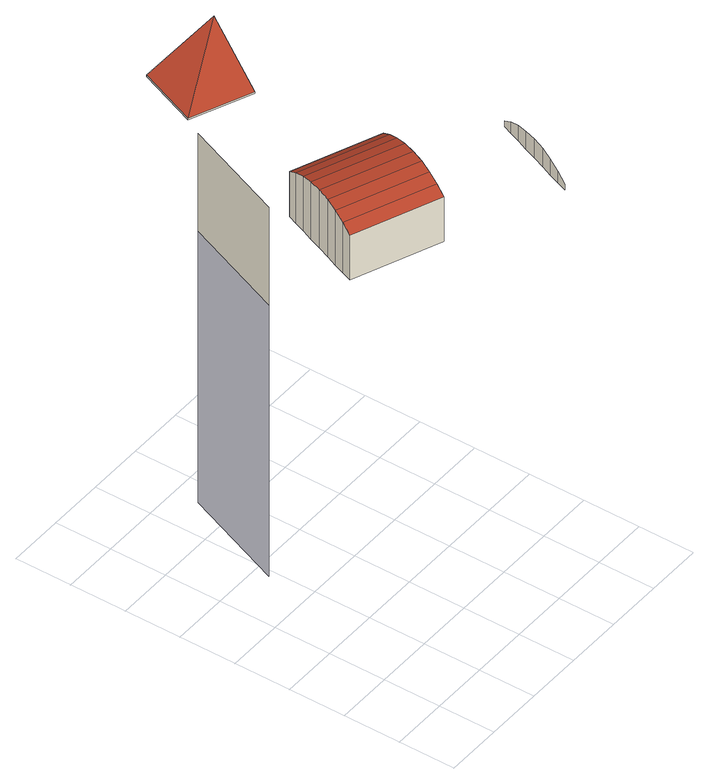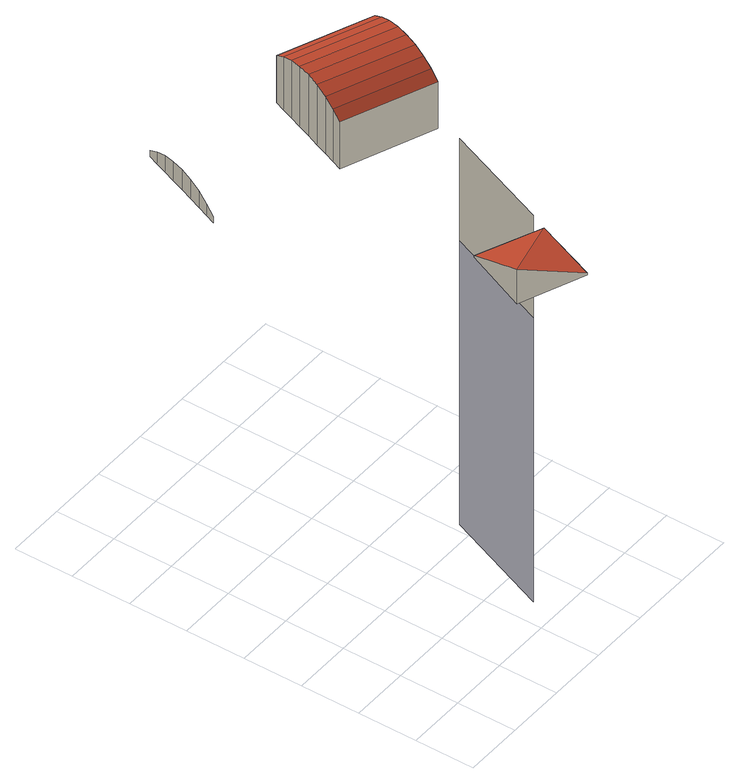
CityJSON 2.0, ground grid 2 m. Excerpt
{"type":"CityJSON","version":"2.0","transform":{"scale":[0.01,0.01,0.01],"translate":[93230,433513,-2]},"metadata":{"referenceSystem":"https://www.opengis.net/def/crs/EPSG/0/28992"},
"CityObjects":{
"building1":{"type":"Building","attributes":{"measuredHeight":21.9},"children":["building1-1","building1-2"],"geometry":[{"type":"MultiSurface","lod":"2","boundaries":[[[0,1,2,3]],[[1,4,5,2]],[[4,6,7,5]],[[6,8,9,7]],[[10,9,8,11]],[[12,0,3,13]],[[0,12,14,1]],[[15,10,11,16]],[[1,14,17,4]],[[18,15,16,19]],[[4,17,20,6]],[[21,18,19,22]],[[6,20,23,8]],[[8,23,24,11]],[[14,12,13,25]],[[11,24,26,16]],[[17,14,25,27]],[[16,26,28,19]],[[20,17,27,29]],[[19,28,30,22]],[[31,21,22,30]],[[23,20,29,32]],[[33,34,35,36]],[[37,38,34,33]],[[32,39,24,23]],[[39,40,26,24]],[[40,41,28,26]],[[41,31,30,28]],[[42,43,44,45]],[[46,47,48,49]],[[43,50,51,44]],[[47,52,53,48]],[[52,54,55,53]],[[56,45,44]],[[54,57,58,55]],[[56,44,51]],[[59,58,57,60]],[[61,59,60,62]],[[63,42,45,56]],[[64,61,62,65]],[[50,63,56,51]],[[66,64,65,67]]],"semantics":{"surfaces":[{"type":"WallSurface"},{"type":"RoofSurface"},{"type":"ClosureSurface"}],"values":[0,0,0,0,0,0,1,0,1,0,1,0,1,1,0,1,0,1,0,1,0,0,0,2,0,0,0,0,0,0,0,0,0,1,0,1,0,0,0,0,0,0]}}]},
"building1-1":{"type":"BuildingInstallation","parents":["building1"],"geometry":[{"type":"MultiSurface","lod":"2","boundaries":[[[21,18,19,22]],[[15,10,11,16]],[[41,31,30,28]],[[6,8,9,7]],[[1,4,5,2]],[[31,21,22,30]],[[18,15,16,19]],[[10,9,8,11]],[[32,39,24,23]],[[17,14,25,27]],[[40,41,28,26]],[[39,40,26,24]],[[23,20,29,32]],[[4,6,7,5]],[[20,17,27,29]],[[0,1,2,3]],[[12,0,3,13]],[[14,12,13,25]],[[4,17,20,6]],[[11,24,26,16]],[[19,28,30,22]],[[16,26,28,19]],[[8,23,24,11]],[[6,20,23,8]],[[1,14,17,4]],[[0,12,14,1]]],"semantics":{"surfaces":[{"type":"WallSurface"},{"type":"RoofSurface"}],"values":[0,0,0,0,0,0,0,0,0,0,0,0,0,0,0,0,0,0,1,1,1,1,1,1,1,1]}}]},
"building1-2":{"type":"BuildingInstallation","parents":["building1"],"geometry":[{"type":"MultiSurface","lod":"2","boundaries":[[[56,44,51]],[[42,43,44,45]],[[63,42,45,56]],[[43,50,51,44]],[[50,63,56,51]],[[56,45,44]]],"semantics":{"surfaces":[{"type":"RoofSurface"},{"type":"WallSurface"}],"values":[0,1,1,1,1,0]}}]}
},
"vertices":[
[52,364,1674],[66,399,1696],[66,399,1499],[52,364,1499],[81,437,1713],[81,437,1499],[98,478,1724],[98,478,1499],[115,521,1727],[115,521,1499],[132,564,1499],[132,564,1724],[355,242,1674],[355,242,1499],[369,277,1696],[149,605,1499],[149,605,1713],[384,315,1713],[164,643,1499],[164,643,1696],[401,356,1724],[178,677,1499],[178,677,1674],[418,399,1727],[435,442,1724],[369,277,1499],[452,483,1713],[384,315,1499],[467,521,1696],[401,356,1499],[481,555,1674],[481,555,1499],[418,399,1499],[322,1115,1118],[176,750,1118],[176,750,1499],[322,1115,1499],[322,1115,56],[176,750,56],[435,442,1499],[452,483,1499],[467,521,1499],[438,1388,1499],[352,1174,1499],[352,1174,1505],[438,1388,1505],[753,90,1521],[767,125,1543],[767,125,1499],[753,90,1499],[565,1085,1499],[565,1085,1505],[782,163,1560],[782,163,1499],[799,204,1570],[799,204,1499],[656,1301,1628],[816,247,1574],[816,247,1499],[833,290,1499],[833,290,1570],[850,331,1499],[850,331,1560],[656,1301,1499],[865,369,1499],[865,369,1543],[879,403,1499],[879,403,1521]
]}
